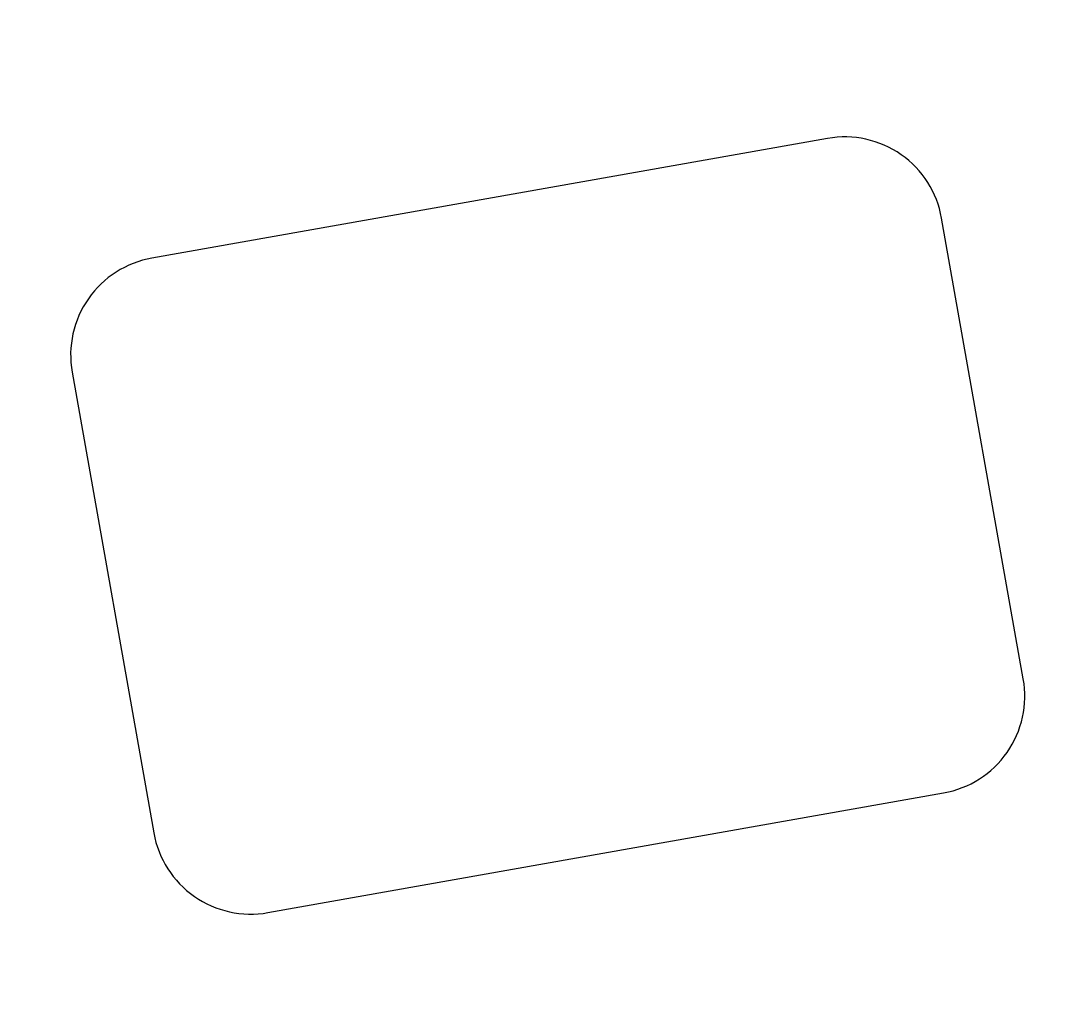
# Model space of a CAD drawing. Header units: millimetres. Extents: x -65527 to 8894748, y -37603 to 223697.
# Drawn here: x -31371.1 to -31365.46, y 101123.64 to 101129.01 of the extents above; entities that cross this region are included whole.
import ezdxf

# ---------------------------------------------------------------- set-up
doc = ezdxf.new("R2010")
doc.units = ezdxf.units.MM
doc.header["$LTSCALE"] = 10
doc.layers.add('Архитектура', color=251, linetype='Continuous')

msp = doc.modelspace()

# ---------------------------------------------------------------- linework, layer by layer
at = {"layer": 'Архитектура', "lineweight": 25, "transparency": 33554684}
msp.add_lwpolyline([(-31366.6551, 101128.3648), (-31370.3721, 101127.706, 0.414214), (-31370.8108, 101127.0783), (-31370.3615, 101124.5431, 0.414214), (-31369.7338, 101124.1045), (-31366.0167, 101124.7633, 0.414214), (-31365.578, 101125.3909), (-31366.0274, 101127.9261, 0.414214)], format="xyb", close=True, dxfattribs=at)
msp.add_lwpolyline([(-31366.6551, 101128.3648), (-31370.3721, 101127.706, 0.414214), (-31370.8108, 101127.0783), (-31370.3615, 101124.5431, 0.414214), (-31369.7338, 101124.1045), (-31366.0167, 101124.7633, 0.414214), (-31365.578, 101125.3909), (-31366.0274, 101127.9261, 0.414214)], format="xyb", close=True, dxfattribs=at)
msp.add_lwpolyline([(-31366.6551, 101128.3648), (-31370.3721, 101127.706, 0.414214), (-31370.8108, 101127.0783), (-31370.3615, 101124.5431, 0.414214), (-31369.7338, 101124.1045), (-31366.0167, 101124.7633, 0.414214), (-31365.578, 101125.3909), (-31366.0274, 101127.9261, 0.414214)], format="xyb", close=True, dxfattribs=at)
msp.add_lwpolyline([(-31366.6551, 101128.3648), (-31370.3721, 101127.706, 0.414214), (-31370.8108, 101127.0783), (-31370.3615, 101124.5431, 0.414214), (-31369.7338, 101124.1045), (-31366.0167, 101124.7633, 0.414214), (-31365.578, 101125.3909), (-31366.0274, 101127.9261, 0.414214)], format="xyb", close=True, dxfattribs=at)
msp.add_lwpolyline([(-31366.6551, 101128.3648), (-31370.3721, 101127.706, 0.414214), (-31370.8108, 101127.0783), (-31370.3615, 101124.5431, 0.414214), (-31369.7338, 101124.1045), (-31366.0167, 101124.7633, 0.414214), (-31365.578, 101125.3909), (-31366.0274, 101127.9261, 0.414214)], format="xyb", close=True, dxfattribs=at)
msp.add_lwpolyline([(-31366.6551, 101128.3648), (-31370.3721, 101127.706, 0.414214), (-31370.8108, 101127.0783), (-31370.3615, 101124.5431, 0.414214), (-31369.7338, 101124.1045), (-31366.0167, 101124.7633, 0.414214), (-31365.578, 101125.3909), (-31366.0274, 101127.9261, 0.414214)], format="xyb", close=True, dxfattribs=at)
msp.add_lwpolyline([(-31366.6551, 101128.3648), (-31370.3721, 101127.706, 0.414214), (-31370.8108, 101127.0783), (-31370.3615, 101124.5431, 0.414214), (-31369.7338, 101124.1045), (-31366.0167, 101124.7633, 0.414214), (-31365.578, 101125.3909), (-31366.0274, 101127.9261, 0.414214)], format="xyb", close=True, dxfattribs=at)
msp.add_lwpolyline([(-31366.6551, 101128.3648), (-31370.3721, 101127.706, 0.414214), (-31370.8108, 101127.0783), (-31370.3615, 101124.5431, 0.414214), (-31369.7338, 101124.1045), (-31366.0167, 101124.7633, 0.414214), (-31365.578, 101125.3909), (-31366.0274, 101127.9261, 0.414214)], format="xyb", close=True, dxfattribs=at)
msp.add_lwpolyline([(-31366.6551, 101128.3648), (-31370.3721, 101127.706, 0.414214), (-31370.8108, 101127.0783), (-31370.3615, 101124.5431, 0.414214), (-31369.7338, 101124.1045), (-31366.0167, 101124.7633, 0.414214), (-31365.578, 101125.3909), (-31366.0274, 101127.9261, 0.414214)], format="xyb", close=True, dxfattribs=at)
msp.add_lwpolyline([(-31366.6551, 101128.3648), (-31370.3721, 101127.706, 0.414214), (-31370.8108, 101127.0783), (-31370.3615, 101124.5431, 0.414214), (-31369.7338, 101124.1045), (-31366.0167, 101124.7633, 0.414214), (-31365.578, 101125.3909), (-31366.0274, 101127.9261, 0.414214)], format="xyb", close=True, dxfattribs=at)
msp.add_lwpolyline([(-31366.6551, 101128.3648), (-31370.3721, 101127.706, 0.414214), (-31370.8108, 101127.0783), (-31370.3615, 101124.5431, 0.414214), (-31369.7338, 101124.1045), (-31366.0167, 101124.7633, 0.414214), (-31365.578, 101125.3909), (-31366.0274, 101127.9261, 0.414214)], format="xyb", close=True, dxfattribs=at)
msp.add_lwpolyline([(-31366.6551, 101128.3648), (-31370.3721, 101127.706, 0.414214), (-31370.8108, 101127.0783), (-31370.3615, 101124.5431, 0.414214), (-31369.7338, 101124.1045), (-31366.0167, 101124.7633, 0.414214), (-31365.578, 101125.3909), (-31366.0274, 101127.9261, 0.414214)], format="xyb", close=True, dxfattribs=at)
msp.add_lwpolyline([(-31366.6551, 101128.3648), (-31370.3721, 101127.706, 0.414214), (-31370.8108, 101127.0783), (-31370.3615, 101124.5431, 0.414214), (-31369.7338, 101124.1045), (-31366.0167, 101124.7633, 0.414214), (-31365.578, 101125.3909), (-31366.0274, 101127.9261, 0.414214)], format="xyb", close=True, dxfattribs=at)
msp.add_lwpolyline([(-31366.6551, 101128.3648), (-31370.3721, 101127.706, 0.414214), (-31370.8108, 101127.0783), (-31370.3615, 101124.5431, 0.414214), (-31369.7338, 101124.1045), (-31366.0167, 101124.7633, 0.414214), (-31365.578, 101125.3909), (-31366.0274, 101127.9261, 0.414214)], format="xyb", close=True, dxfattribs=at)
msp.add_lwpolyline([(-31366.6551, 101128.3648), (-31370.3721, 101127.706, 0.414214), (-31370.8108, 101127.0783), (-31370.3615, 101124.5431, 0.414214), (-31369.7338, 101124.1045), (-31366.0167, 101124.7633, 0.414214), (-31365.578, 101125.3909), (-31366.0274, 101127.9261, 0.414214)], format="xyb", close=True, dxfattribs=at)
msp.add_lwpolyline([(-31366.6551, 101128.3648), (-31370.3721, 101127.706, 0.414214), (-31370.8108, 101127.0783), (-31370.3615, 101124.5431, 0.414214), (-31369.7338, 101124.1045), (-31366.0167, 101124.7633, 0.414214), (-31365.578, 101125.3909), (-31366.0274, 101127.9261, 0.414214)], format="xyb", close=True, dxfattribs=at)
msp.add_lwpolyline([(-31366.6551, 101128.3648), (-31370.3721, 101127.706, 0.414214), (-31370.8108, 101127.0783), (-31370.3615, 101124.5431, 0.414214), (-31369.7338, 101124.1045), (-31366.0167, 101124.7633, 0.414214), (-31365.578, 101125.3909), (-31366.0274, 101127.9261, 0.414214)], format="xyb", close=True, dxfattribs=at)
msp.add_lwpolyline([(-31366.6551, 101128.3648), (-31370.3721, 101127.706, 0.414214), (-31370.8108, 101127.0783), (-31370.3615, 101124.5431, 0.414214), (-31369.7338, 101124.1045), (-31366.0167, 101124.7633, 0.414214), (-31365.578, 101125.3909), (-31366.0274, 101127.9261, 0.414214)], format="xyb", close=True, dxfattribs=at)
msp.add_lwpolyline([(-31366.6551, 101128.3648), (-31370.3721, 101127.706, 0.414214), (-31370.8108, 101127.0783), (-31370.3615, 101124.5431, 0.414214), (-31369.7338, 101124.1045), (-31366.0167, 101124.7633, 0.414214), (-31365.578, 101125.3909), (-31366.0274, 101127.9261, 0.414214)], format="xyb", close=True, dxfattribs=at)
msp.add_lwpolyline([(-31366.6551, 101128.3648), (-31370.3721, 101127.706, 0.414214), (-31370.8108, 101127.0783), (-31370.3615, 101124.5431, 0.414214), (-31369.7338, 101124.1045), (-31366.0167, 101124.7633, 0.414214), (-31365.578, 101125.3909), (-31366.0274, 101127.9261, 0.414214)], format="xyb", close=True, dxfattribs=at)
msp.add_lwpolyline([(-31366.6551, 101128.3648), (-31370.3721, 101127.706, 0.414214), (-31370.8108, 101127.0783), (-31370.3615, 101124.5431, 0.414214), (-31369.7338, 101124.1045), (-31366.0167, 101124.7633, 0.414214), (-31365.578, 101125.3909), (-31366.0274, 101127.9261, 0.414214)], format="xyb", close=True, dxfattribs=at)
msp.add_lwpolyline([(-31366.6551, 101128.3648), (-31370.3721, 101127.706, 0.414214), (-31370.8108, 101127.0783), (-31370.3615, 101124.5431, 0.414214), (-31369.7338, 101124.1045), (-31366.0167, 101124.7633, 0.414214), (-31365.578, 101125.3909), (-31366.0274, 101127.9261, 0.414214)], format="xyb", close=True, dxfattribs=at)
msp.add_lwpolyline([(-31366.6551, 101128.3648), (-31370.3721, 101127.706, 0.414214), (-31370.8108, 101127.0783), (-31370.3615, 101124.5431, 0.414214), (-31369.7338, 101124.1045), (-31366.0167, 101124.7633, 0.414214), (-31365.578, 101125.3909), (-31366.0274, 101127.9261, 0.414214)], format="xyb", close=True, dxfattribs=at)
msp.add_lwpolyline([(-31366.6551, 101128.3648), (-31370.3721, 101127.706, 0.414214), (-31370.8108, 101127.0783), (-31370.3615, 101124.5431, 0.414214), (-31369.7338, 101124.1045), (-31366.0167, 101124.7633, 0.414214), (-31365.578, 101125.3909), (-31366.0274, 101127.9261, 0.414214)], format="xyb", close=True, dxfattribs=at)
msp.add_lwpolyline([(-31366.6551, 101128.3648), (-31370.3721, 101127.706, 0.414214), (-31370.8108, 101127.0783), (-31370.3615, 101124.5431, 0.414214), (-31369.7338, 101124.1045), (-31366.0167, 101124.7633, 0.414214), (-31365.578, 101125.3909), (-31366.0274, 101127.9261, 0.414214)], format="xyb", close=True, dxfattribs=at)
msp.add_lwpolyline([(-31366.6551, 101128.3648), (-31370.3721, 101127.706, 0.414214), (-31370.8108, 101127.0783), (-31370.3615, 101124.5431, 0.414214), (-31369.7338, 101124.1045), (-31366.0167, 101124.7633, 0.414214), (-31365.578, 101125.3909), (-31366.0274, 101127.9261, 0.414214)], format="xyb", close=True, dxfattribs=at)
msp.add_lwpolyline([(-31366.6551, 101128.3648), (-31370.3721, 101127.706, 0.414214), (-31370.8108, 101127.0783), (-31370.3615, 101124.5431, 0.414214), (-31369.7338, 101124.1045), (-31366.0167, 101124.7633, 0.414214), (-31365.578, 101125.3909), (-31366.0274, 101127.9261, 0.414214)], format="xyb", close=True, dxfattribs=at)
msp.add_lwpolyline([(-31366.6551, 101128.3648), (-31370.3721, 101127.706, 0.414214), (-31370.8108, 101127.0783), (-31370.3615, 101124.5431, 0.414214), (-31369.7338, 101124.1045), (-31366.0167, 101124.7633, 0.414214), (-31365.578, 101125.3909), (-31366.0274, 101127.9261, 0.414214)], format="xyb", close=True, dxfattribs=at)
msp.add_lwpolyline([(-31366.6551, 101128.3648), (-31370.3721, 101127.706, 0.414214), (-31370.8108, 101127.0783), (-31370.3615, 101124.5431, 0.414214), (-31369.7338, 101124.1045), (-31366.0167, 101124.7633, 0.414214), (-31365.578, 101125.3909), (-31366.0274, 101127.9261, 0.414214)], format="xyb", close=True, dxfattribs=at)
msp.add_lwpolyline([(-31366.6551, 101128.3648), (-31370.3721, 101127.706, 0.414214), (-31370.8108, 101127.0783), (-31370.3615, 101124.5431, 0.414214), (-31369.7338, 101124.1045), (-31366.0167, 101124.7633, 0.414214), (-31365.578, 101125.3909), (-31366.0274, 101127.9261, 0.414214)], format="xyb", close=True, dxfattribs=at)
msp.add_lwpolyline([(-31366.6551, 101128.3648), (-31370.3721, 101127.706, 0.414214), (-31370.8108, 101127.0783), (-31370.3615, 101124.5431, 0.414214), (-31369.7338, 101124.1045), (-31366.0167, 101124.7633, 0.414214), (-31365.578, 101125.3909), (-31366.0274, 101127.9261, 0.414214)], format="xyb", close=True, dxfattribs=at)
msp.add_lwpolyline([(-31366.6551, 101128.3648), (-31370.3721, 101127.706, 0.414214), (-31370.8108, 101127.0783), (-31370.3615, 101124.5431, 0.414214), (-31369.7338, 101124.1045), (-31366.0167, 101124.7633, 0.414214), (-31365.578, 101125.3909), (-31366.0274, 101127.9261, 0.414214)], format="xyb", close=True, dxfattribs=at)
msp.add_lwpolyline([(-31366.6551, 101128.3648), (-31370.3721, 101127.706, 0.414214), (-31370.8108, 101127.0783), (-31370.3615, 101124.5431, 0.414214), (-31369.7338, 101124.1045), (-31366.0167, 101124.7633, 0.414214), (-31365.578, 101125.3909), (-31366.0274, 101127.9261, 0.414214)], format="xyb", close=True, dxfattribs=at)
msp.add_lwpolyline([(-31366.6551, 101128.3648), (-31370.3721, 101127.706, 0.414214), (-31370.8108, 101127.0783), (-31370.3615, 101124.5431, 0.414214), (-31369.7338, 101124.1045), (-31366.0167, 101124.7633, 0.414214), (-31365.578, 101125.3909), (-31366.0274, 101127.9261, 0.414214)], format="xyb", close=True, dxfattribs=at)
msp.add_lwpolyline([(-31366.6551, 101128.3648), (-31370.3721, 101127.706, 0.414214), (-31370.8108, 101127.0783), (-31370.3615, 101124.5431, 0.414214), (-31369.7338, 101124.1045), (-31366.0167, 101124.7633, 0.414214), (-31365.578, 101125.3909), (-31366.0274, 101127.9261, 0.414214)], format="xyb", close=True, dxfattribs=at)
msp.add_lwpolyline([(-31366.6551, 101128.3648), (-31370.3721, 101127.706, 0.414214), (-31370.8108, 101127.0783), (-31370.3615, 101124.5431, 0.414214), (-31369.7338, 101124.1045), (-31366.0167, 101124.7633, 0.414214), (-31365.578, 101125.3909), (-31366.0274, 101127.9261, 0.414214)], format="xyb", close=True, dxfattribs=at)
msp.add_lwpolyline([(-31366.6551, 101128.3648), (-31370.3721, 101127.706, 0.414214), (-31370.8108, 101127.0783), (-31370.3615, 101124.5431, 0.414214), (-31369.7338, 101124.1045), (-31366.0167, 101124.7633, 0.414214), (-31365.578, 101125.3909), (-31366.0274, 101127.9261, 0.414214)], format="xyb", close=True, dxfattribs=at)
msp.add_lwpolyline([(-31366.6551, 101128.3648), (-31370.3721, 101127.706, 0.414214), (-31370.8108, 101127.0783), (-31370.3615, 101124.5431, 0.414214), (-31369.7338, 101124.1045), (-31366.0167, 101124.7633, 0.414214), (-31365.578, 101125.3909), (-31366.0274, 101127.9261, 0.414214)], format="xyb", close=True, dxfattribs=at)
msp.add_lwpolyline([(-31366.6551, 101128.3648), (-31370.3721, 101127.706, 0.414214), (-31370.8108, 101127.0783), (-31370.3615, 101124.5431, 0.414214), (-31369.7338, 101124.1045), (-31366.0167, 101124.7633, 0.414214), (-31365.578, 101125.3909), (-31366.0274, 101127.9261, 0.414214)], format="xyb", close=True, dxfattribs=at)
msp.add_lwpolyline([(-31366.6551, 101128.3648), (-31370.3721, 101127.706, 0.414214), (-31370.8108, 101127.0783), (-31370.3615, 101124.5431, 0.414214), (-31369.7338, 101124.1045), (-31366.0167, 101124.7633, 0.414214), (-31365.578, 101125.3909), (-31366.0274, 101127.9261, 0.414214)], format="xyb", close=True, dxfattribs=at)
msp.add_lwpolyline([(-31366.6551, 101128.3648), (-31370.3721, 101127.706, 0.414214), (-31370.8108, 101127.0783), (-31370.3615, 101124.5431, 0.414214), (-31369.7338, 101124.1045), (-31366.0167, 101124.7633, 0.414214), (-31365.578, 101125.3909), (-31366.0274, 101127.9261, 0.414214)], format="xyb", close=True, dxfattribs=at)
msp.add_lwpolyline([(-31366.6551, 101128.3648), (-31370.3721, 101127.706, 0.414214), (-31370.8108, 101127.0783), (-31370.3615, 101124.5431, 0.414214), (-31369.7338, 101124.1045), (-31366.0167, 101124.7633, 0.414214), (-31365.578, 101125.3909), (-31366.0274, 101127.9261, 0.414214)], format="xyb", close=True, dxfattribs=at)
msp.add_lwpolyline([(-31366.6551, 101128.3648), (-31370.3721, 101127.706, 0.414214), (-31370.8108, 101127.0783), (-31370.3615, 101124.5431, 0.414214), (-31369.7338, 101124.1045), (-31366.0167, 101124.7633, 0.414214), (-31365.578, 101125.3909), (-31366.0274, 101127.9261, 0.414214)], format="xyb", close=True, dxfattribs=at)
msp.add_lwpolyline([(-31366.6551, 101128.3648), (-31370.3721, 101127.706, 0.414214), (-31370.8108, 101127.0783), (-31370.3615, 101124.5431, 0.414214), (-31369.7338, 101124.1045), (-31366.0167, 101124.7633, 0.414214), (-31365.578, 101125.3909), (-31366.0274, 101127.9261, 0.414214)], format="xyb", close=True, dxfattribs=at)
msp.add_lwpolyline([(-31366.6551, 101128.3648), (-31370.3721, 101127.706, 0.414214), (-31370.8108, 101127.0783), (-31370.3615, 101124.5431, 0.414214), (-31369.7338, 101124.1045), (-31366.0167, 101124.7633, 0.414214), (-31365.578, 101125.3909), (-31366.0274, 101127.9261, 0.414214)], format="xyb", close=True, dxfattribs=at)
msp.add_lwpolyline([(-31366.6551, 101128.3648), (-31370.3721, 101127.706, 0.414214), (-31370.8108, 101127.0783), (-31370.3615, 101124.5431, 0.414214), (-31369.7338, 101124.1045), (-31366.0167, 101124.7633, 0.414214), (-31365.578, 101125.3909), (-31366.0274, 101127.9261, 0.414214)], format="xyb", close=True, dxfattribs=at)
msp.add_lwpolyline([(-31366.6551, 101128.3648), (-31370.3721, 101127.706, 0.414214), (-31370.8108, 101127.0783), (-31370.3615, 101124.5431, 0.414214), (-31369.7338, 101124.1045), (-31366.0167, 101124.7633, 0.414214), (-31365.578, 101125.3909), (-31366.0274, 101127.9261, 0.414214)], format="xyb", close=True, dxfattribs=at)
msp.add_lwpolyline([(-31366.6551, 101128.3648), (-31370.3721, 101127.706, 0.414214), (-31370.8108, 101127.0783), (-31370.3615, 101124.5431, 0.414214), (-31369.7338, 101124.1045), (-31366.0167, 101124.7633, 0.414214), (-31365.578, 101125.3909), (-31366.0274, 101127.9261, 0.414214)], format="xyb", close=True, dxfattribs=at)
msp.add_lwpolyline([(-31366.6551, 101128.3648), (-31370.3721, 101127.706, 0.414214), (-31370.8108, 101127.0783), (-31370.3615, 101124.5431, 0.414214), (-31369.7338, 101124.1045), (-31366.0167, 101124.7633, 0.414214), (-31365.578, 101125.3909), (-31366.0274, 101127.9261, 0.414214)], format="xyb", close=True, dxfattribs=at)
msp.add_lwpolyline([(-31366.6551, 101128.3648), (-31370.3721, 101127.706, 0.414214), (-31370.8108, 101127.0783), (-31370.3615, 101124.5431, 0.414214), (-31369.7338, 101124.1045), (-31366.0167, 101124.7633, 0.414214), (-31365.578, 101125.3909), (-31366.0274, 101127.9261, 0.414214)], format="xyb", close=True, dxfattribs=at)
msp.add_lwpolyline([(-31366.6551, 101128.3648), (-31370.3721, 101127.706, 0.414214), (-31370.8108, 101127.0783), (-31370.3615, 101124.5431, 0.414214), (-31369.7338, 101124.1045), (-31366.0167, 101124.7633, 0.414214), (-31365.578, 101125.3909), (-31366.0274, 101127.9261, 0.414214)], format="xyb", close=True, dxfattribs=at)
msp.add_lwpolyline([(-31366.6551, 101128.3648), (-31370.3721, 101127.706, 0.414214), (-31370.8108, 101127.0783), (-31370.3615, 101124.5431, 0.414214), (-31369.7338, 101124.1045), (-31366.0167, 101124.7633, 0.414214), (-31365.578, 101125.3909), (-31366.0274, 101127.9261, 0.414214)], format="xyb", close=True, dxfattribs=at)
msp.add_lwpolyline([(-31366.6551, 101128.3648), (-31370.3721, 101127.706, 0.414214), (-31370.8108, 101127.0783), (-31370.3615, 101124.5431, 0.414214), (-31369.7338, 101124.1045), (-31366.0167, 101124.7633, 0.414214), (-31365.578, 101125.3909), (-31366.0274, 101127.9261, 0.414214)], format="xyb", close=True, dxfattribs=at)
msp.add_lwpolyline([(-31366.6551, 101128.3648), (-31370.3721, 101127.706, 0.414214), (-31370.8108, 101127.0783), (-31370.3615, 101124.5431, 0.414214), (-31369.7338, 101124.1045), (-31366.0167, 101124.7633, 0.414214), (-31365.578, 101125.3909), (-31366.0274, 101127.9261, 0.414214)], format="xyb", close=True, dxfattribs=at)
msp.add_lwpolyline([(-31366.6551, 101128.3648), (-31370.3721, 101127.706, 0.414214), (-31370.8108, 101127.0783), (-31370.3615, 101124.5431, 0.414214), (-31369.7338, 101124.1045), (-31366.0167, 101124.7633, 0.414214), (-31365.578, 101125.3909), (-31366.0274, 101127.9261, 0.414214)], format="xyb", close=True, dxfattribs=at)
msp.add_lwpolyline([(-31366.6551, 101128.3648), (-31370.3721, 101127.706, 0.414214), (-31370.8108, 101127.0783), (-31370.3615, 101124.5431, 0.414214), (-31369.7338, 101124.1045), (-31366.0167, 101124.7633, 0.414214), (-31365.578, 101125.3909), (-31366.0274, 101127.9261, 0.414214)], format="xyb", close=True, dxfattribs=at)
msp.add_lwpolyline([(-31366.6551, 101128.3648), (-31370.3721, 101127.706, 0.414214), (-31370.8108, 101127.0783), (-31370.3615, 101124.5431, 0.414214), (-31369.7338, 101124.1045), (-31366.0167, 101124.7633, 0.414214), (-31365.578, 101125.3909), (-31366.0274, 101127.9261, 0.414214)], format="xyb", close=True, dxfattribs=at)
msp.add_lwpolyline([(-31366.6551, 101128.3648), (-31370.3721, 101127.706, 0.414214), (-31370.8108, 101127.0783), (-31370.3615, 101124.5431, 0.414214), (-31369.7338, 101124.1045), (-31366.0167, 101124.7633, 0.414214), (-31365.578, 101125.3909), (-31366.0274, 101127.9261, 0.414214)], format="xyb", close=True, dxfattribs=at)
msp.add_lwpolyline([(-31366.6551, 101128.3648), (-31370.3721, 101127.706, 0.414214), (-31370.8108, 101127.0783), (-31370.3615, 101124.5431, 0.414214), (-31369.7338, 101124.1045), (-31366.0167, 101124.7633, 0.414214), (-31365.578, 101125.3909), (-31366.0274, 101127.9261, 0.414214)], format="xyb", close=True, dxfattribs=at)
msp.add_lwpolyline([(-31366.6551, 101128.3648), (-31370.3721, 101127.706, 0.414214), (-31370.8108, 101127.0783), (-31370.3615, 101124.5431, 0.414214), (-31369.7338, 101124.1045), (-31366.0167, 101124.7633, 0.414214), (-31365.578, 101125.3909), (-31366.0274, 101127.9261, 0.414214)], format="xyb", close=True, dxfattribs=at)
msp.add_lwpolyline([(-31366.6551, 101128.3648), (-31370.3721, 101127.706, 0.414214), (-31370.8108, 101127.0783), (-31370.3615, 101124.5431, 0.414214), (-31369.7338, 101124.1045), (-31366.0167, 101124.7633, 0.414214), (-31365.578, 101125.3909), (-31366.0274, 101127.9261, 0.414214)], format="xyb", close=True, dxfattribs=at)
msp.add_lwpolyline([(-31366.6551, 101128.3648), (-31370.3721, 101127.706, 0.414214), (-31370.8108, 101127.0783), (-31370.3615, 101124.5431, 0.414214), (-31369.7338, 101124.1045), (-31366.0167, 101124.7633, 0.414214), (-31365.578, 101125.3909), (-31366.0274, 101127.9261, 0.414214)], format="xyb", close=True, dxfattribs=at)
msp.add_lwpolyline([(-31366.6551, 101128.3648), (-31370.3721, 101127.706, 0.414214), (-31370.8108, 101127.0783), (-31370.3615, 101124.5431, 0.414214), (-31369.7338, 101124.1045), (-31366.0167, 101124.7633, 0.414214), (-31365.578, 101125.3909), (-31366.0274, 101127.9261, 0.414214)], format="xyb", close=True, dxfattribs=at)
msp.add_lwpolyline([(-31366.6551, 101128.3648), (-31370.3721, 101127.706, 0.414214), (-31370.8108, 101127.0783), (-31370.3615, 101124.5431, 0.414214), (-31369.7338, 101124.1045), (-31366.0167, 101124.7633, 0.414214), (-31365.578, 101125.3909), (-31366.0274, 101127.9261, 0.414214)], format="xyb", close=True, dxfattribs=at)
msp.add_lwpolyline([(-31366.6551, 101128.3648), (-31370.3721, 101127.706, 0.414214), (-31370.8108, 101127.0783), (-31370.3615, 101124.5431, 0.414214), (-31369.7338, 101124.1045), (-31366.0167, 101124.7633, 0.414214), (-31365.578, 101125.3909), (-31366.0274, 101127.9261, 0.414214)], format="xyb", close=True, dxfattribs=at)
msp.add_lwpolyline([(-31366.6551, 101128.3648), (-31370.3721, 101127.706, 0.414214), (-31370.8108, 101127.0783), (-31370.3615, 101124.5431, 0.414214), (-31369.7338, 101124.1045), (-31366.0167, 101124.7633, 0.414214), (-31365.578, 101125.3909), (-31366.0274, 101127.9261, 0.414214)], format="xyb", close=True, dxfattribs=at)
msp.add_lwpolyline([(-31366.6551, 101128.3648), (-31370.3721, 101127.706, 0.414214), (-31370.8108, 101127.0783), (-31370.3615, 101124.5431, 0.414214), (-31369.7338, 101124.1045), (-31366.0167, 101124.7633, 0.414214), (-31365.578, 101125.3909), (-31366.0274, 101127.9261, 0.414214)], format="xyb", close=True, dxfattribs=at)
msp.add_lwpolyline([(-31366.6551, 101128.3648), (-31370.3721, 101127.706, 0.414214), (-31370.8108, 101127.0783), (-31370.3615, 101124.5431, 0.414214), (-31369.7338, 101124.1045), (-31366.0167, 101124.7633, 0.414214), (-31365.578, 101125.3909), (-31366.0274, 101127.9261, 0.414214)], format="xyb", close=True, dxfattribs=at)
msp.add_lwpolyline([(-31366.6551, 101128.3648), (-31370.3721, 101127.706, 0.414214), (-31370.8108, 101127.0783), (-31370.3615, 101124.5431, 0.414214), (-31369.7338, 101124.1045), (-31366.0167, 101124.7633, 0.414214), (-31365.578, 101125.3909), (-31366.0274, 101127.9261, 0.414214)], format="xyb", close=True, dxfattribs=at)
msp.add_lwpolyline([(-31366.6551, 101128.3648), (-31370.3721, 101127.706, 0.414214), (-31370.8108, 101127.0783), (-31370.3615, 101124.5431, 0.414214), (-31369.7338, 101124.1045), (-31366.0167, 101124.7633, 0.414214), (-31365.578, 101125.3909), (-31366.0274, 101127.9261, 0.414214)], format="xyb", close=True, dxfattribs=at)
msp.add_lwpolyline([(-31366.6551, 101128.3648), (-31370.3721, 101127.706, 0.414214), (-31370.8108, 101127.0783), (-31370.3615, 101124.5431, 0.414214), (-31369.7338, 101124.1045), (-31366.0167, 101124.7633, 0.414214), (-31365.578, 101125.3909), (-31366.0274, 101127.9261, 0.414214)], format="xyb", close=True, dxfattribs=at)
msp.add_lwpolyline([(-31366.6551, 101128.3648), (-31370.3721, 101127.706, 0.414214), (-31370.8108, 101127.0783), (-31370.3615, 101124.5431, 0.414214), (-31369.7338, 101124.1045), (-31366.0167, 101124.7633, 0.414214), (-31365.578, 101125.3909), (-31366.0274, 101127.9261, 0.414214)], format="xyb", close=True, dxfattribs=at)
msp.add_lwpolyline([(-31366.6551, 101128.3648), (-31370.3721, 101127.706, 0.414214), (-31370.8108, 101127.0783), (-31370.3615, 101124.5431, 0.414214), (-31369.7338, 101124.1045), (-31366.0167, 101124.7633, 0.414214), (-31365.578, 101125.3909), (-31366.0274, 101127.9261, 0.414214)], format="xyb", close=True, dxfattribs=at)
msp.add_lwpolyline([(-31366.6551, 101128.3648), (-31370.3721, 101127.706, 0.414214), (-31370.8108, 101127.0783), (-31370.3615, 101124.5431, 0.414214), (-31369.7338, 101124.1045), (-31366.0167, 101124.7633, 0.414214), (-31365.578, 101125.3909), (-31366.0274, 101127.9261, 0.414214)], format="xyb", close=True, dxfattribs=at)
msp.add_lwpolyline([(-31366.6551, 101128.3648), (-31370.3721, 101127.706, 0.414214), (-31370.8108, 101127.0783), (-31370.3615, 101124.5431, 0.414214), (-31369.7338, 101124.1045), (-31366.0167, 101124.7633, 0.414214), (-31365.578, 101125.3909), (-31366.0274, 101127.9261, 0.414214)], format="xyb", close=True, dxfattribs=at)
msp.add_lwpolyline([(-31366.6551, 101128.3648), (-31370.3721, 101127.706, 0.414214), (-31370.8108, 101127.0783), (-31370.3615, 101124.5431, 0.414214), (-31369.7338, 101124.1045), (-31366.0167, 101124.7633, 0.414214), (-31365.578, 101125.3909), (-31366.0274, 101127.9261, 0.414214)], format="xyb", close=True, dxfattribs=at)
msp.add_lwpolyline([(-31366.6551, 101128.3648), (-31370.3721, 101127.706, 0.414214), (-31370.8108, 101127.0783), (-31370.3615, 101124.5431, 0.414214), (-31369.7338, 101124.1045), (-31366.0167, 101124.7633, 0.414214), (-31365.578, 101125.3909), (-31366.0274, 101127.9261, 0.414214)], format="xyb", close=True, dxfattribs=at)
msp.add_lwpolyline([(-31366.6551, 101128.3648), (-31370.3721, 101127.706, 0.414214), (-31370.8108, 101127.0783), (-31370.3615, 101124.5431, 0.414214), (-31369.7338, 101124.1045), (-31366.0167, 101124.7633, 0.414214), (-31365.578, 101125.3909), (-31366.0274, 101127.9261, 0.414214)], format="xyb", close=True, dxfattribs=at)
msp.add_lwpolyline([(-31366.6551, 101128.3648), (-31370.3721, 101127.706, 0.414214), (-31370.8108, 101127.0783), (-31370.3615, 101124.5431, 0.414214), (-31369.7338, 101124.1045), (-31366.0167, 101124.7633, 0.414214), (-31365.578, 101125.3909), (-31366.0274, 101127.9261, 0.414214)], format="xyb", close=True, dxfattribs=at)
msp.add_lwpolyline([(-31366.6551, 101128.3648), (-31370.3721, 101127.706, 0.414214), (-31370.8108, 101127.0783), (-31370.3615, 101124.5431, 0.414214), (-31369.7338, 101124.1045), (-31366.0167, 101124.7633, 0.414214), (-31365.578, 101125.3909), (-31366.0274, 101127.9261, 0.414214)], format="xyb", close=True, dxfattribs=at)
msp.add_lwpolyline([(-31366.6551, 101128.3648), (-31370.3721, 101127.706, 0.414214), (-31370.8108, 101127.0783), (-31370.3615, 101124.5431, 0.414214), (-31369.7338, 101124.1045), (-31366.0167, 101124.7633, 0.414214), (-31365.578, 101125.3909), (-31366.0274, 101127.9261, 0.414214)], format="xyb", close=True, dxfattribs=at)
msp.add_lwpolyline([(-31366.6551, 101128.3648), (-31370.3721, 101127.706, 0.414214), (-31370.8108, 101127.0783), (-31370.3615, 101124.5431, 0.414214), (-31369.7338, 101124.1045), (-31366.0167, 101124.7633, 0.414214), (-31365.578, 101125.3909), (-31366.0274, 101127.9261, 0.414214)], format="xyb", close=True, dxfattribs=at)
msp.add_lwpolyline([(-31366.6551, 101128.3648), (-31370.3721, 101127.706, 0.414214), (-31370.8108, 101127.0783), (-31370.3615, 101124.5431, 0.414214), (-31369.7338, 101124.1045), (-31366.0167, 101124.7633, 0.414214), (-31365.578, 101125.3909), (-31366.0274, 101127.9261, 0.414214)], format="xyb", close=True, dxfattribs=at)
msp.add_lwpolyline([(-31366.6551, 101128.3648), (-31370.3721, 101127.706, 0.414214), (-31370.8108, 101127.0783), (-31370.3615, 101124.5431, 0.414214), (-31369.7338, 101124.1045), (-31366.0167, 101124.7633, 0.414214), (-31365.578, 101125.3909), (-31366.0274, 101127.9261, 0.414214)], format="xyb", close=True, dxfattribs=at)
msp.add_lwpolyline([(-31366.6551, 101128.3648), (-31370.3721, 101127.706, 0.414214), (-31370.8108, 101127.0783), (-31370.3615, 101124.5431, 0.414214), (-31369.7338, 101124.1045), (-31366.0167, 101124.7633, 0.414214), (-31365.578, 101125.3909), (-31366.0274, 101127.9261, 0.414214)], format="xyb", close=True, dxfattribs=at)
msp.add_lwpolyline([(-31366.6551, 101128.3648), (-31370.3721, 101127.706, 0.414214), (-31370.8108, 101127.0783), (-31370.3615, 101124.5431, 0.414214), (-31369.7338, 101124.1045), (-31366.0167, 101124.7633, 0.414214), (-31365.578, 101125.3909), (-31366.0274, 101127.9261, 0.414214)], format="xyb", close=True, dxfattribs=at)
msp.add_lwpolyline([(-31366.6551, 101128.3648), (-31370.3721, 101127.706, 0.414214), (-31370.8108, 101127.0783), (-31370.3615, 101124.5431, 0.414214), (-31369.7338, 101124.1045), (-31366.0167, 101124.7633, 0.414214), (-31365.578, 101125.3909), (-31366.0274, 101127.9261, 0.414214)], format="xyb", close=True, dxfattribs=at)
msp.add_lwpolyline([(-31366.6551, 101128.3648), (-31370.3721, 101127.706, 0.414214), (-31370.8108, 101127.0783), (-31370.3615, 101124.5431, 0.414214), (-31369.7338, 101124.1045), (-31366.0167, 101124.7633, 0.414214), (-31365.578, 101125.3909), (-31366.0274, 101127.9261, 0.414214)], format="xyb", close=True, dxfattribs=at)
msp.add_lwpolyline([(-31366.6551, 101128.3648), (-31370.3721, 101127.706, 0.414214), (-31370.8108, 101127.0783), (-31370.3615, 101124.5431, 0.414214), (-31369.7338, 101124.1045), (-31366.0167, 101124.7633, 0.414214), (-31365.578, 101125.3909), (-31366.0274, 101127.9261, 0.414214)], format="xyb", close=True, dxfattribs=at)
msp.add_lwpolyline([(-31366.6551, 101128.3648), (-31370.3721, 101127.706, 0.414214), (-31370.8108, 101127.0783), (-31370.3615, 101124.5431, 0.414214), (-31369.7338, 101124.1045), (-31366.0167, 101124.7633, 0.414214), (-31365.578, 101125.3909), (-31366.0274, 101127.9261, 0.414214)], format="xyb", close=True, dxfattribs=at)
msp.add_lwpolyline([(-31366.6551, 101128.3648), (-31370.3721, 101127.706, 0.414214), (-31370.8108, 101127.0783), (-31370.3615, 101124.5431, 0.414214), (-31369.7338, 101124.1045), (-31366.0167, 101124.7633, 0.414214), (-31365.578, 101125.3909), (-31366.0274, 101127.9261, 0.414214)], format="xyb", close=True, dxfattribs=at)
msp.add_lwpolyline([(-31366.6551, 101128.3648), (-31370.3721, 101127.706, 0.414214), (-31370.8108, 101127.0783), (-31370.3615, 101124.5431, 0.414214), (-31369.7338, 101124.1045), (-31366.0167, 101124.7633, 0.414214), (-31365.578, 101125.3909), (-31366.0274, 101127.9261, 0.414214)], format="xyb", close=True, dxfattribs=at)
msp.add_lwpolyline([(-31366.6551, 101128.3648), (-31370.3721, 101127.706, 0.414214), (-31370.8108, 101127.0783), (-31370.3615, 101124.5431, 0.414214), (-31369.7338, 101124.1045), (-31366.0167, 101124.7633, 0.414214), (-31365.578, 101125.3909), (-31366.0274, 101127.9261, 0.414214)], format="xyb", close=True, dxfattribs=at)
msp.add_lwpolyline([(-31366.6551, 101128.3648), (-31370.3721, 101127.706, 0.414214), (-31370.8108, 101127.0783), (-31370.3615, 101124.5431, 0.414214), (-31369.7338, 101124.1045), (-31366.0167, 101124.7633, 0.414214), (-31365.578, 101125.3909), (-31366.0274, 101127.9261, 0.414214)], format="xyb", close=True, dxfattribs=at)
msp.add_lwpolyline([(-31366.6551, 101128.3648), (-31370.3721, 101127.706, 0.414214), (-31370.8108, 101127.0783), (-31370.3615, 101124.5431, 0.414214), (-31369.7338, 101124.1045), (-31366.0167, 101124.7633, 0.414214), (-31365.578, 101125.3909), (-31366.0274, 101127.9261, 0.414214)], format="xyb", close=True, dxfattribs=at)
msp.add_lwpolyline([(-31366.6551, 101128.3648), (-31370.3721, 101127.706, 0.414214), (-31370.8108, 101127.0783), (-31370.3615, 101124.5431, 0.414214), (-31369.7338, 101124.1045), (-31366.0167, 101124.7633, 0.414214), (-31365.578, 101125.3909), (-31366.0274, 101127.9261, 0.414214)], format="xyb", close=True, dxfattribs=at)
msp.add_lwpolyline([(-31366.6551, 101128.3648), (-31370.3721, 101127.706, 0.414214), (-31370.8108, 101127.0783), (-31370.3615, 101124.5431, 0.414214), (-31369.7338, 101124.1045), (-31366.0167, 101124.7633, 0.414214), (-31365.578, 101125.3909), (-31366.0274, 101127.9261, 0.414214)], format="xyb", close=True, dxfattribs=at)
msp.add_lwpolyline([(-31366.6551, 101128.3648), (-31370.3721, 101127.706, 0.414214), (-31370.8108, 101127.0783), (-31370.3615, 101124.5431, 0.414214), (-31369.7338, 101124.1045), (-31366.0167, 101124.7633, 0.414214), (-31365.578, 101125.3909), (-31366.0274, 101127.9261, 0.414214)], format="xyb", close=True, dxfattribs=at)
msp.add_lwpolyline([(-31366.6551, 101128.3648), (-31370.3721, 101127.706, 0.414214), (-31370.8108, 101127.0783), (-31370.3615, 101124.5431, 0.414214), (-31369.7338, 101124.1045), (-31366.0167, 101124.7633, 0.414214), (-31365.578, 101125.3909), (-31366.0274, 101127.9261, 0.414214)], format="xyb", close=True, dxfattribs=at)
msp.add_lwpolyline([(-31366.6551, 101128.3648), (-31370.3721, 101127.706, 0.414214), (-31370.8108, 101127.0783), (-31370.3615, 101124.5431, 0.414214), (-31369.7338, 101124.1045), (-31366.0167, 101124.7633, 0.414214), (-31365.578, 101125.3909), (-31366.0274, 101127.9261, 0.414214)], format="xyb", close=True, dxfattribs=at)
msp.add_lwpolyline([(-31366.6551, 101128.3648), (-31370.3721, 101127.706, 0.414214), (-31370.8108, 101127.0783), (-31370.3615, 101124.5431, 0.414214), (-31369.7338, 101124.1045), (-31366.0167, 101124.7633, 0.414214), (-31365.578, 101125.3909), (-31366.0274, 101127.9261, 0.414214)], format="xyb", close=True, dxfattribs=at)
msp.add_lwpolyline([(-31366.6551, 101128.3648), (-31370.3721, 101127.706, 0.414214), (-31370.8108, 101127.0783), (-31370.3615, 101124.5431, 0.414214), (-31369.7338, 101124.1045), (-31366.0167, 101124.7633, 0.414214), (-31365.578, 101125.3909), (-31366.0274, 101127.9261, 0.414214)], format="xyb", close=True, dxfattribs=at)
msp.add_lwpolyline([(-31366.6551, 101128.3648), (-31370.3721, 101127.706, 0.414214), (-31370.8108, 101127.0783), (-31370.3615, 101124.5431, 0.414214), (-31369.7338, 101124.1045), (-31366.0167, 101124.7633, 0.414214), (-31365.578, 101125.3909), (-31366.0274, 101127.9261, 0.414214)], format="xyb", close=True, dxfattribs=at)
msp.add_lwpolyline([(-31366.6551, 101128.3648), (-31370.3721, 101127.706, 0.414214), (-31370.8108, 101127.0783), (-31370.3615, 101124.5431, 0.414214), (-31369.7338, 101124.1045), (-31366.0167, 101124.7633, 0.414214), (-31365.578, 101125.3909), (-31366.0274, 101127.9261, 0.414214)], format="xyb", close=True, dxfattribs=at)
msp.add_lwpolyline([(-31366.6551, 101128.3648), (-31370.3721, 101127.706, 0.414214), (-31370.8108, 101127.0783), (-31370.3615, 101124.5431, 0.414214), (-31369.7338, 101124.1045), (-31366.0167, 101124.7633, 0.414214), (-31365.578, 101125.3909), (-31366.0274, 101127.9261, 0.414214)], format="xyb", close=True, dxfattribs=at)
msp.add_lwpolyline([(-31366.6551, 101128.3648), (-31370.3721, 101127.706, 0.414214), (-31370.8108, 101127.0783), (-31370.3615, 101124.5431, 0.414214), (-31369.7338, 101124.1045), (-31366.0167, 101124.7633, 0.414214), (-31365.578, 101125.3909), (-31366.0274, 101127.9261, 0.414214)], format="xyb", close=True, dxfattribs=at)
msp.add_lwpolyline([(-31366.6551, 101128.3648), (-31370.3721, 101127.706, 0.414214), (-31370.8108, 101127.0783), (-31370.3615, 101124.5431, 0.414214), (-31369.7338, 101124.1045), (-31366.0167, 101124.7633, 0.414214), (-31365.578, 101125.3909), (-31366.0274, 101127.9261, 0.414214)], format="xyb", close=True, dxfattribs=at)
msp.add_lwpolyline([(-31366.6551, 101128.3648), (-31370.3721, 101127.706, 0.414214), (-31370.8108, 101127.0783), (-31370.3615, 101124.5431, 0.414214), (-31369.7338, 101124.1045), (-31366.0167, 101124.7633, 0.414214), (-31365.578, 101125.3909), (-31366.0274, 101127.9261, 0.414214)], format="xyb", close=True, dxfattribs=at)
msp.add_lwpolyline([(-31366.6551, 101128.3648), (-31370.3721, 101127.706, 0.414214), (-31370.8108, 101127.0783), (-31370.3615, 101124.5431, 0.414214), (-31369.7338, 101124.1045), (-31366.0167, 101124.7633, 0.414214), (-31365.578, 101125.3909), (-31366.0274, 101127.9261, 0.414214)], format="xyb", close=True, dxfattribs=at)
msp.add_lwpolyline([(-31366.6551, 101128.3648), (-31370.3721, 101127.706, 0.414214), (-31370.8108, 101127.0783), (-31370.3615, 101124.5431, 0.414214), (-31369.7338, 101124.1045), (-31366.0167, 101124.7633, 0.414214), (-31365.578, 101125.3909), (-31366.0274, 101127.9261, 0.414214)], format="xyb", close=True, dxfattribs=at)
msp.add_lwpolyline([(-31366.6551, 101128.3648), (-31370.3721, 101127.706, 0.414214), (-31370.8108, 101127.0783), (-31370.3615, 101124.5431, 0.414214), (-31369.7338, 101124.1045), (-31366.0167, 101124.7633, 0.414214), (-31365.578, 101125.3909), (-31366.0274, 101127.9261, 0.414214)], format="xyb", close=True, dxfattribs=at)
msp.add_lwpolyline([(-31366.6551, 101128.3648), (-31370.3721, 101127.706, 0.414214), (-31370.8108, 101127.0783), (-31370.3615, 101124.5431, 0.414214), (-31369.7338, 101124.1045), (-31366.0167, 101124.7633, 0.414214), (-31365.578, 101125.3909), (-31366.0274, 101127.9261, 0.414214)], format="xyb", close=True, dxfattribs=at)
msp.add_lwpolyline([(-31366.6551, 101128.3648), (-31370.3721, 101127.706, 0.414214), (-31370.8108, 101127.0783), (-31370.3615, 101124.5431, 0.414214), (-31369.7338, 101124.1045), (-31366.0167, 101124.7633, 0.414214), (-31365.578, 101125.3909), (-31366.0274, 101127.9261, 0.414214)], format="xyb", close=True, dxfattribs=at)
msp.add_lwpolyline([(-31366.6551, 101128.3648), (-31370.3721, 101127.706, 0.414214), (-31370.8108, 101127.0783), (-31370.3615, 101124.5431, 0.414214), (-31369.7338, 101124.1045), (-31366.0167, 101124.7633, 0.414214), (-31365.578, 101125.3909), (-31366.0274, 101127.9261, 0.414214)], format="xyb", close=True, dxfattribs=at)
msp.add_lwpolyline([(-31366.6551, 101128.3648), (-31370.3721, 101127.706, 0.414214), (-31370.8108, 101127.0783), (-31370.3615, 101124.5431, 0.414214), (-31369.7338, 101124.1045), (-31366.0167, 101124.7633, 0.414214), (-31365.578, 101125.3909), (-31366.0274, 101127.9261, 0.414214)], format="xyb", close=True, dxfattribs=at)
msp.add_lwpolyline([(-31366.6551, 101128.3648), (-31370.3721, 101127.706, 0.414214), (-31370.8108, 101127.0783), (-31370.3615, 101124.5431, 0.414214), (-31369.7338, 101124.1045), (-31366.0167, 101124.7633, 0.414214), (-31365.578, 101125.3909), (-31366.0274, 101127.9261, 0.414214)], format="xyb", close=True, dxfattribs=at)
msp.add_lwpolyline([(-31366.6551, 101128.3648), (-31370.3721, 101127.706, 0.414214), (-31370.8108, 101127.0783), (-31370.3615, 101124.5431, 0.414214), (-31369.7338, 101124.1045), (-31366.0167, 101124.7633, 0.414214), (-31365.578, 101125.3909), (-31366.0274, 101127.9261, 0.414214)], format="xyb", close=True, dxfattribs=at)
msp.add_lwpolyline([(-31366.6551, 101128.3648), (-31370.3721, 101127.706, 0.414214), (-31370.8108, 101127.0783), (-31370.3615, 101124.5431, 0.414214), (-31369.7338, 101124.1045), (-31366.0167, 101124.7633, 0.414214), (-31365.578, 101125.3909), (-31366.0274, 101127.9261, 0.414214)], format="xyb", close=True, dxfattribs=at)
msp.add_lwpolyline([(-31366.6551, 101128.3648), (-31370.3721, 101127.706, 0.414214), (-31370.8108, 101127.0783), (-31370.3615, 101124.5431, 0.414214), (-31369.7338, 101124.1045), (-31366.0167, 101124.7633, 0.414214), (-31365.578, 101125.3909), (-31366.0274, 101127.9261, 0.414214)], format="xyb", close=True, dxfattribs=at)
msp.add_lwpolyline([(-31366.6551, 101128.3648), (-31370.3721, 101127.706, 0.414214), (-31370.8108, 101127.0783), (-31370.3615, 101124.5431, 0.414214), (-31369.7338, 101124.1045), (-31366.0167, 101124.7633, 0.414214), (-31365.578, 101125.3909), (-31366.0274, 101127.9261, 0.414214)], format="xyb", close=True, dxfattribs=at)
msp.add_lwpolyline([(-31366.6551, 101128.3648), (-31370.3721, 101127.706, 0.414214), (-31370.8108, 101127.0783), (-31370.3615, 101124.5431, 0.414214), (-31369.7338, 101124.1045), (-31366.0167, 101124.7633, 0.414214), (-31365.578, 101125.3909), (-31366.0274, 101127.9261, 0.414214)], format="xyb", close=True, dxfattribs=at)
msp.add_lwpolyline([(-31366.6551, 101128.3648), (-31370.3721, 101127.706, 0.414214), (-31370.8108, 101127.0783), (-31370.3615, 101124.5431, 0.414214), (-31369.7338, 101124.1045), (-31366.0167, 101124.7633, 0.414214), (-31365.578, 101125.3909), (-31366.0274, 101127.9261, 0.414214)], format="xyb", close=True, dxfattribs=at)
msp.add_lwpolyline([(-31366.6551, 101128.3648), (-31370.3721, 101127.706, 0.414214), (-31370.8108, 101127.0783), (-31370.3615, 101124.5431, 0.414214), (-31369.7338, 101124.1045), (-31366.0167, 101124.7633, 0.414214), (-31365.578, 101125.3909), (-31366.0274, 101127.9261, 0.414214)], format="xyb", close=True, dxfattribs=at)
msp.add_lwpolyline([(-31366.6551, 101128.3648), (-31370.3721, 101127.706, 0.414214), (-31370.8108, 101127.0783), (-31370.3615, 101124.5431, 0.414214), (-31369.7338, 101124.1045), (-31366.0167, 101124.7633, 0.414214), (-31365.578, 101125.3909), (-31366.0274, 101127.9261, 0.414214)], format="xyb", close=True, dxfattribs=at)
msp.add_lwpolyline([(-31366.6551, 101128.3648), (-31370.3721, 101127.706, 0.414214), (-31370.8108, 101127.0783), (-31370.3615, 101124.5431, 0.414214), (-31369.7338, 101124.1045), (-31366.0167, 101124.7633, 0.414214), (-31365.578, 101125.3909), (-31366.0274, 101127.9261, 0.414214)], format="xyb", close=True, dxfattribs=at)
msp.add_lwpolyline([(-31366.6551, 101128.3648), (-31370.3721, 101127.706, 0.414214), (-31370.8108, 101127.0783), (-31370.3615, 101124.5431, 0.414214), (-31369.7338, 101124.1045), (-31366.0167, 101124.7633, 0.414214), (-31365.578, 101125.3909), (-31366.0274, 101127.9261, 0.414214)], format="xyb", close=True, dxfattribs=at)
msp.add_lwpolyline([(-31366.6551, 101128.3648), (-31370.3721, 101127.706, 0.414214), (-31370.8108, 101127.0783), (-31370.3615, 101124.5431, 0.414214), (-31369.7338, 101124.1045), (-31366.0167, 101124.7633, 0.414214), (-31365.578, 101125.3909), (-31366.0274, 101127.9261, 0.414214)], format="xyb", close=True, dxfattribs=at)
msp.add_lwpolyline([(-31366.6551, 101128.3648), (-31370.3721, 101127.706, 0.414214), (-31370.8108, 101127.0783), (-31370.3615, 101124.5431, 0.414214), (-31369.7338, 101124.1045), (-31366.0167, 101124.7633, 0.414214), (-31365.578, 101125.3909), (-31366.0274, 101127.9261, 0.414214)], format="xyb", close=True, dxfattribs=at)
msp.add_lwpolyline([(-31366.6551, 101128.3648), (-31370.3721, 101127.706, 0.414214), (-31370.8108, 101127.0783), (-31370.3615, 101124.5431, 0.414214), (-31369.7338, 101124.1045), (-31366.0167, 101124.7633, 0.414214), (-31365.578, 101125.3909), (-31366.0274, 101127.9261, 0.414214)], format="xyb", close=True, dxfattribs=at)
msp.add_lwpolyline([(-31366.6551, 101128.3648), (-31370.3721, 101127.706, 0.414214), (-31370.8108, 101127.0783), (-31370.3615, 101124.5431, 0.414214), (-31369.7338, 101124.1045), (-31366.0167, 101124.7633, 0.414214), (-31365.578, 101125.3909), (-31366.0274, 101127.9261, 0.414214)], format="xyb", close=True, dxfattribs=at)
msp.add_lwpolyline([(-31366.6551, 101128.3648), (-31370.3721, 101127.706, 0.414214), (-31370.8108, 101127.0783), (-31370.3615, 101124.5431, 0.414214), (-31369.7338, 101124.1045), (-31366.0167, 101124.7633, 0.414214), (-31365.578, 101125.3909), (-31366.0274, 101127.9261, 0.414214)], format="xyb", close=True, dxfattribs=at)
msp.add_lwpolyline([(-31366.6551, 101128.3648), (-31370.3721, 101127.706, 0.414214), (-31370.8108, 101127.0783), (-31370.3615, 101124.5431, 0.414214), (-31369.7338, 101124.1045), (-31366.0167, 101124.7633, 0.414214), (-31365.578, 101125.3909), (-31366.0274, 101127.9261, 0.414214)], format="xyb", close=True, dxfattribs=at)
msp.add_lwpolyline([(-31366.6551, 101128.3648), (-31370.3721, 101127.706, 0.414214), (-31370.8108, 101127.0783), (-31370.3615, 101124.5431, 0.414214), (-31369.7338, 101124.1045), (-31366.0167, 101124.7633, 0.414214), (-31365.578, 101125.3909), (-31366.0274, 101127.9261, 0.414214)], format="xyb", close=True, dxfattribs=at)
msp.add_lwpolyline([(-31366.6551, 101128.3648), (-31370.3721, 101127.706, 0.414214), (-31370.8108, 101127.0783), (-31370.3615, 101124.5431, 0.414214), (-31369.7338, 101124.1045), (-31366.0167, 101124.7633, 0.414214), (-31365.578, 101125.3909), (-31366.0274, 101127.9261, 0.414214)], format="xyb", close=True, dxfattribs=at)
msp.add_lwpolyline([(-31366.6551, 101128.3648), (-31370.3721, 101127.706, 0.414214), (-31370.8108, 101127.0783), (-31370.3615, 101124.5431, 0.414214), (-31369.7338, 101124.1045), (-31366.0167, 101124.7633, 0.414214), (-31365.578, 101125.3909), (-31366.0274, 101127.9261, 0.414214)], format="xyb", close=True, dxfattribs=at)
msp.add_lwpolyline([(-31366.6551, 101128.3648), (-31370.3721, 101127.706, 0.414214), (-31370.8108, 101127.0783), (-31370.3615, 101124.5431, 0.414214), (-31369.7338, 101124.1045), (-31366.0167, 101124.7633, 0.414214), (-31365.578, 101125.3909), (-31366.0274, 101127.9261, 0.414214)], format="xyb", close=True, dxfattribs=at)
msp.add_lwpolyline([(-31366.6551, 101128.3648), (-31370.3721, 101127.706, 0.414214), (-31370.8108, 101127.0783), (-31370.3615, 101124.5431, 0.414214), (-31369.7338, 101124.1045), (-31366.0167, 101124.7633, 0.414214), (-31365.578, 101125.3909), (-31366.0274, 101127.9261, 0.414214)], format="xyb", close=True, dxfattribs=at)
msp.add_lwpolyline([(-31366.6551, 101128.3648), (-31370.3721, 101127.706, 0.414214), (-31370.8108, 101127.0783), (-31370.3615, 101124.5431, 0.414214), (-31369.7338, 101124.1045), (-31366.0167, 101124.7633, 0.414214), (-31365.578, 101125.3909), (-31366.0274, 101127.9261, 0.414214)], format="xyb", close=True, dxfattribs=at)
msp.add_lwpolyline([(-31366.6551, 101128.3648), (-31370.3721, 101127.706, 0.414214), (-31370.8108, 101127.0783), (-31370.3615, 101124.5431, 0.414214), (-31369.7338, 101124.1045), (-31366.0167, 101124.7633, 0.414214), (-31365.578, 101125.3909), (-31366.0274, 101127.9261, 0.414214)], format="xyb", close=True, dxfattribs=at)
msp.add_lwpolyline([(-31366.6551, 101128.3648), (-31370.3721, 101127.706, 0.414214), (-31370.8108, 101127.0783), (-31370.3615, 101124.5431, 0.414214), (-31369.7338, 101124.1045), (-31366.0167, 101124.7633, 0.414214), (-31365.578, 101125.3909), (-31366.0274, 101127.9261, 0.414214)], format="xyb", close=True, dxfattribs=at)
msp.add_lwpolyline([(-31366.6551, 101128.3648), (-31370.3721, 101127.706, 0.414214), (-31370.8108, 101127.0783), (-31370.3615, 101124.5431, 0.414214), (-31369.7338, 101124.1045), (-31366.0167, 101124.7633, 0.414214), (-31365.578, 101125.3909), (-31366.0274, 101127.9261, 0.414214)], format="xyb", close=True, dxfattribs=at)
msp.add_lwpolyline([(-31366.6551, 101128.3648), (-31370.3721, 101127.706, 0.414214), (-31370.8108, 101127.0783), (-31370.3615, 101124.5431, 0.414214), (-31369.7338, 101124.1045), (-31366.0167, 101124.7633, 0.414214), (-31365.578, 101125.3909), (-31366.0274, 101127.9261, 0.414214)], format="xyb", close=True, dxfattribs=at)
msp.add_lwpolyline([(-31366.6551, 101128.3648), (-31370.3721, 101127.706, 0.414214), (-31370.8108, 101127.0783), (-31370.3615, 101124.5431, 0.414214), (-31369.7338, 101124.1045), (-31366.0167, 101124.7633, 0.414214), (-31365.578, 101125.3909), (-31366.0274, 101127.9261, 0.414214)], format="xyb", close=True, dxfattribs=at)
msp.add_lwpolyline([(-31366.6551, 101128.3648), (-31370.3721, 101127.706, 0.414214), (-31370.8108, 101127.0783), (-31370.3615, 101124.5431, 0.414214), (-31369.7338, 101124.1045), (-31366.0167, 101124.7633, 0.414214), (-31365.578, 101125.3909), (-31366.0274, 101127.9261, 0.414214)], format="xyb", close=True, dxfattribs=at)
msp.add_lwpolyline([(-31366.6551, 101128.3648), (-31370.3721, 101127.706, 0.414214), (-31370.8108, 101127.0783), (-31370.3615, 101124.5431, 0.414214), (-31369.7338, 101124.1045), (-31366.0167, 101124.7633, 0.414214), (-31365.578, 101125.3909), (-31366.0274, 101127.9261, 0.414214)], format="xyb", close=True, dxfattribs=at)
msp.add_lwpolyline([(-31366.6551, 101128.3648), (-31370.3721, 101127.706, 0.414214), (-31370.8108, 101127.0783), (-31370.3615, 101124.5431, 0.414214), (-31369.7338, 101124.1045), (-31366.0167, 101124.7633, 0.414214), (-31365.578, 101125.3909), (-31366.0274, 101127.9261, 0.414214)], format="xyb", close=True, dxfattribs=at)
msp.add_lwpolyline([(-31366.6551, 101128.3648), (-31370.3721, 101127.706, 0.414214), (-31370.8108, 101127.0783), (-31370.3615, 101124.5431, 0.414214), (-31369.7338, 101124.1045), (-31366.0167, 101124.7633, 0.414214), (-31365.578, 101125.3909), (-31366.0274, 101127.9261, 0.414214)], format="xyb", close=True, dxfattribs=at)
msp.add_lwpolyline([(-31366.6551, 101128.3648), (-31370.3721, 101127.706, 0.414214), (-31370.8108, 101127.0783), (-31370.3615, 101124.5431, 0.414214), (-31369.7338, 101124.1045), (-31366.0167, 101124.7633, 0.414214), (-31365.578, 101125.3909), (-31366.0274, 101127.9261, 0.414214)], format="xyb", close=True, dxfattribs=at)
msp.add_lwpolyline([(-31366.6551, 101128.3648), (-31370.3721, 101127.706, 0.414214), (-31370.8108, 101127.0783), (-31370.3615, 101124.5431, 0.414214), (-31369.7338, 101124.1045), (-31366.0167, 101124.7633, 0.414214), (-31365.578, 101125.3909), (-31366.0274, 101127.9261, 0.414214)], format="xyb", close=True, dxfattribs=at)
msp.add_lwpolyline([(-31366.6551, 101128.3648), (-31370.3721, 101127.706, 0.414214), (-31370.8108, 101127.0783), (-31370.3615, 101124.5431, 0.414214), (-31369.7338, 101124.1045), (-31366.0167, 101124.7633, 0.414214), (-31365.578, 101125.3909), (-31366.0274, 101127.9261, 0.414214)], format="xyb", close=True, dxfattribs=at)
msp.add_lwpolyline([(-31366.6551, 101128.3648), (-31370.3721, 101127.706, 0.414214), (-31370.8108, 101127.0783), (-31370.3615, 101124.5431, 0.414214), (-31369.7338, 101124.1045), (-31366.0167, 101124.7633, 0.414214), (-31365.578, 101125.3909), (-31366.0274, 101127.9261, 0.414214)], format="xyb", close=True, dxfattribs=at)
msp.add_lwpolyline([(-31366.6551, 101128.3648), (-31370.3721, 101127.706, 0.414214), (-31370.8108, 101127.0783), (-31370.3615, 101124.5431, 0.414214), (-31369.7338, 101124.1045), (-31366.0167, 101124.7633, 0.414214), (-31365.578, 101125.3909), (-31366.0274, 101127.9261, 0.414214)], format="xyb", close=True, dxfattribs=at)
msp.add_lwpolyline([(-31366.6551, 101128.3648), (-31370.3721, 101127.706, 0.414214), (-31370.8108, 101127.0783), (-31370.3615, 101124.5431, 0.414214), (-31369.7338, 101124.1045), (-31366.0167, 101124.7633, 0.414214), (-31365.578, 101125.3909), (-31366.0274, 101127.9261, 0.414214)], format="xyb", close=True, dxfattribs=at)
msp.add_lwpolyline([(-31366.6551, 101128.3648), (-31370.3721, 101127.706, 0.414214), (-31370.8108, 101127.0783), (-31370.3615, 101124.5431, 0.414214), (-31369.7338, 101124.1045), (-31366.0167, 101124.7633, 0.414214), (-31365.578, 101125.3909), (-31366.0274, 101127.9261, 0.414214)], format="xyb", close=True, dxfattribs=at)
msp.add_lwpolyline([(-31366.6551, 101128.3648), (-31370.3721, 101127.706, 0.414214), (-31370.8108, 101127.0783), (-31370.3615, 101124.5431, 0.414214), (-31369.7338, 101124.1045), (-31366.0167, 101124.7633, 0.414214), (-31365.578, 101125.3909), (-31366.0274, 101127.9261, 0.414214)], format="xyb", close=True, dxfattribs=at)
msp.add_lwpolyline([(-31366.6551, 101128.3648), (-31370.3721, 101127.706, 0.414214), (-31370.8108, 101127.0783), (-31370.3615, 101124.5431, 0.414214), (-31369.7338, 101124.1045), (-31366.0167, 101124.7633, 0.414214), (-31365.578, 101125.3909), (-31366.0274, 101127.9261, 0.414214)], format="xyb", close=True, dxfattribs=at)
msp.add_lwpolyline([(-31366.6551, 101128.3648), (-31370.3721, 101127.706, 0.414214), (-31370.8108, 101127.0783), (-31370.3615, 101124.5431, 0.414214), (-31369.7338, 101124.1045), (-31366.0167, 101124.7633, 0.414214), (-31365.578, 101125.3909), (-31366.0274, 101127.9261, 0.414214)], format="xyb", close=True, dxfattribs=at)
msp.add_lwpolyline([(-31366.6551, 101128.3648), (-31370.3721, 101127.706, 0.414214), (-31370.8108, 101127.0783), (-31370.3615, 101124.5431, 0.414214), (-31369.7338, 101124.1045), (-31366.0167, 101124.7633, 0.414214), (-31365.578, 101125.3909), (-31366.0274, 101127.9261, 0.414214)], format="xyb", close=True, dxfattribs=at)
msp.add_lwpolyline([(-31366.6551, 101128.3648), (-31370.3721, 101127.706, 0.414214), (-31370.8108, 101127.0783), (-31370.3615, 101124.5431, 0.414214), (-31369.7338, 101124.1045), (-31366.0167, 101124.7633, 0.414214), (-31365.578, 101125.3909), (-31366.0274, 101127.9261, 0.414214)], format="xyb", close=True, dxfattribs=at)
msp.add_lwpolyline([(-31366.6551, 101128.3648), (-31370.3721, 101127.706, 0.414214), (-31370.8108, 101127.0783), (-31370.3615, 101124.5431, 0.414214), (-31369.7338, 101124.1045), (-31366.0167, 101124.7633, 0.414214), (-31365.578, 101125.3909), (-31366.0274, 101127.9261, 0.414214)], format="xyb", close=True, dxfattribs=at)
msp.add_lwpolyline([(-31366.6551, 101128.3648), (-31370.3721, 101127.706, 0.414214), (-31370.8108, 101127.0783), (-31370.3615, 101124.5431, 0.414214), (-31369.7338, 101124.1045), (-31366.0167, 101124.7633, 0.414214), (-31365.578, 101125.3909), (-31366.0274, 101127.9261, 0.414214)], format="xyb", close=True, dxfattribs=at)
msp.add_lwpolyline([(-31366.6551, 101128.3648), (-31370.3721, 101127.706, 0.414214), (-31370.8108, 101127.0783), (-31370.3615, 101124.5431, 0.414214), (-31369.7338, 101124.1045), (-31366.0167, 101124.7633, 0.414214), (-31365.578, 101125.3909), (-31366.0274, 101127.9261, 0.414214)], format="xyb", close=True, dxfattribs=at)
msp.add_lwpolyline([(-31366.6551, 101128.3648), (-31370.3721, 101127.706, 0.414214), (-31370.8108, 101127.0783), (-31370.3615, 101124.5431, 0.414214), (-31369.7338, 101124.1045), (-31366.0167, 101124.7633, 0.414214), (-31365.578, 101125.3909), (-31366.0274, 101127.9261, 0.414214)], format="xyb", close=True, dxfattribs=at)
msp.add_lwpolyline([(-31366.6551, 101128.3648), (-31370.3721, 101127.706, 0.414214), (-31370.8108, 101127.0783), (-31370.3615, 101124.5431, 0.414214), (-31369.7338, 101124.1045), (-31366.0167, 101124.7633, 0.414214), (-31365.578, 101125.3909), (-31366.0274, 101127.9261, 0.414214)], format="xyb", close=True, dxfattribs=at)
msp.add_lwpolyline([(-31366.6551, 101128.3648), (-31370.3721, 101127.706, 0.414214), (-31370.8108, 101127.0783), (-31370.3615, 101124.5431, 0.414214), (-31369.7338, 101124.1045), (-31366.0167, 101124.7633, 0.414214), (-31365.578, 101125.3909), (-31366.0274, 101127.9261, 0.414214)], format="xyb", close=True, dxfattribs=at)
msp.add_lwpolyline([(-31366.6551, 101128.3648), (-31370.3721, 101127.706, 0.414214), (-31370.8108, 101127.0783), (-31370.3615, 101124.5431, 0.414214), (-31369.7338, 101124.1045), (-31366.0167, 101124.7633, 0.414214), (-31365.578, 101125.3909), (-31366.0274, 101127.9261, 0.414214)], format="xyb", close=True, dxfattribs=at)
msp.add_lwpolyline([(-31366.6551, 101128.3648), (-31370.3721, 101127.706, 0.414214), (-31370.8108, 101127.0783), (-31370.3615, 101124.5431, 0.414214), (-31369.7338, 101124.1045), (-31366.0167, 101124.7633, 0.414214), (-31365.578, 101125.3909), (-31366.0274, 101127.9261, 0.414214)], format="xyb", close=True, dxfattribs=at)
msp.add_lwpolyline([(-31366.6551, 101128.3648), (-31370.3721, 101127.706, 0.414214), (-31370.8108, 101127.0783), (-31370.3615, 101124.5431, 0.414214), (-31369.7338, 101124.1045), (-31366.0167, 101124.7633, 0.414214), (-31365.578, 101125.3909), (-31366.0274, 101127.9261, 0.414214)], format="xyb", close=True, dxfattribs=at)
msp.add_lwpolyline([(-31366.6551, 101128.3648), (-31370.3721, 101127.706, 0.414214), (-31370.8108, 101127.0783), (-31370.3615, 101124.5431, 0.414214), (-31369.7338, 101124.1045), (-31366.0167, 101124.7633, 0.414214), (-31365.578, 101125.3909), (-31366.0274, 101127.9261, 0.414214)], format="xyb", close=True, dxfattribs=at)
msp.add_lwpolyline([(-31366.6551, 101128.3648), (-31370.3721, 101127.706, 0.414214), (-31370.8108, 101127.0783), (-31370.3615, 101124.5431, 0.414214), (-31369.7338, 101124.1045), (-31366.0167, 101124.7633, 0.414214), (-31365.578, 101125.3909), (-31366.0274, 101127.9261, 0.414214)], format="xyb", close=True, dxfattribs=at)
msp.add_lwpolyline([(-31366.6551, 101128.3648), (-31370.3721, 101127.706, 0.414214), (-31370.8108, 101127.0783), (-31370.3615, 101124.5431, 0.414214), (-31369.7338, 101124.1045), (-31366.0167, 101124.7633, 0.414214), (-31365.578, 101125.3909), (-31366.0274, 101127.9261, 0.414214)], format="xyb", close=True, dxfattribs=at)
msp.add_arc((-31935.6492, 110639.7931), 9778.6546, 272.59254797, 356.63539137, dxfattribs=at)

doc.saveas('drawing.dxf')
